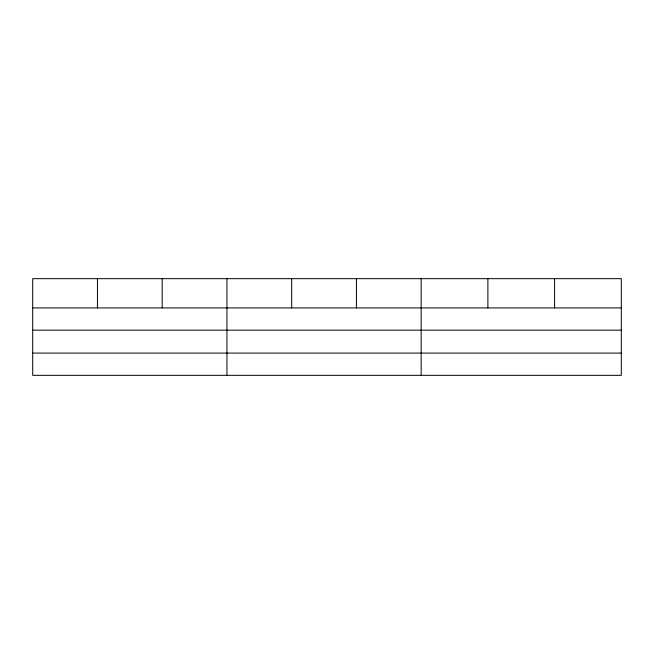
<?xml version="1.0" encoding="UTF-8"?>
<svg xmlns="http://www.w3.org/2000/svg" width="654" height="654" viewBox="0 0 654 654"><rect width="100%" height="100%" fill="white"/><g stroke="black" fill="none" stroke-linecap="round" stroke-linejoin="round"><path stroke-width="0.98" d="M621.3 330.164L621.3 278.669L32.7 278.669L32.7 375.331L621.3 375.331L621.3 330.164L32.7 330.164M32.7 307.92L621.3 307.92M32.7 353.086L621.3 353.086M554.592 278.669L554.592 307.92M487.884 278.669L487.884 307.92M421.176 278.669L421.176 375.331M356.43 278.669L356.43 307.92M291.684 278.669L291.684 307.92M226.938 278.669L226.938 375.331M162.192 278.669L162.192 307.92M97.446 278.669L97.446 307.92"/></g></svg>
